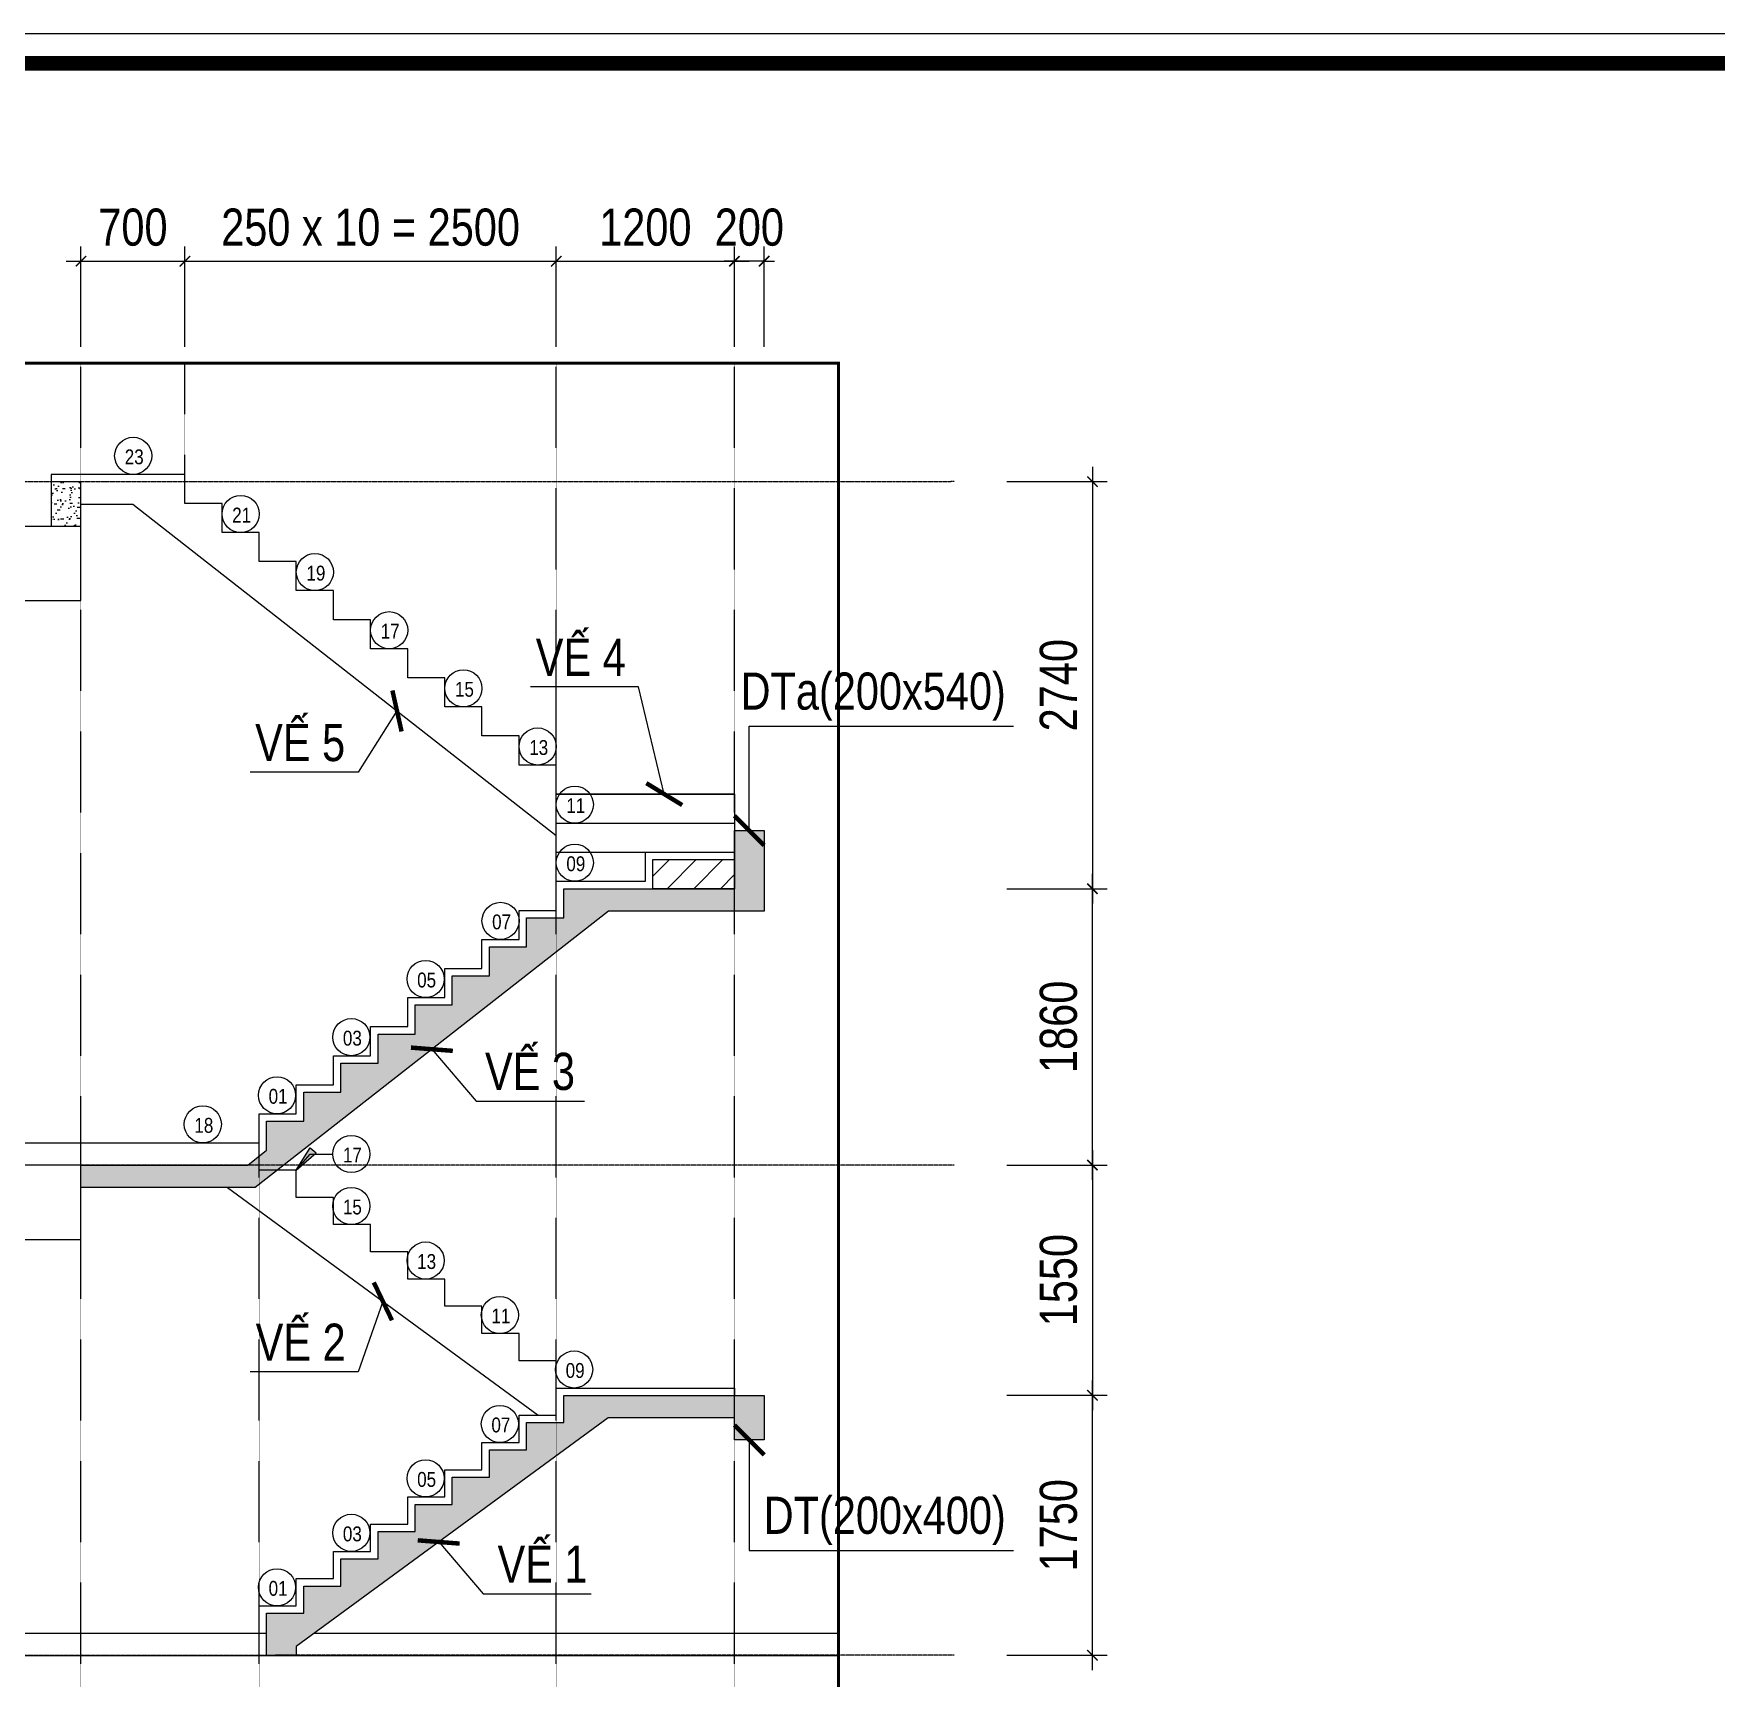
# Model space of a CAD drawing. Header units: millimetres. Extents: x 379264 to 1158416, y -283062 to 356890.
# Drawn here: x 1127398 to 1133062, y -7738 to -2202 of the extents above; entities that cross this region are included whole.
import ezdxf
from ezdxf.enums import TextEntityAlignment as Align

# ---------------------------------------------------------------- set-up
doc = ezdxf.new("R2010")
doc.units = ezdxf.units.MM
for name, pattern in [('CENTER', [2, 1.25, -0.25, 0.25, -0.25]), ('CHI TIET THANG SAN VUON$0$HIDDEN', [0.375, 0.25, -0.125]), ('DASHED2', [0.375, 0.25, -0.125])]:
    doc.linetypes.add(name, pattern=pattern)
for name, color, linetype in [('01PM. TEXT A', 3, 'Continuous'), ('04PM. THIN', 7, 'Continuous'), ('05PM. FRAME', 4, 'Continuous'), ('11PM. DIM', 2, 'Continuous'), ('12PM. GRID', 8, 'CENTER'), ('13PM. HATCH', 8, 'Continuous'), ('CHI TIET THANG SAN VUON$0$Hatch vat lieu', 252, 'Continuous'), ('CHI TIET THANG SAN VUON$0$Number Step', 94, 'Continuous')]:
    doc.layers.add(name, color=color, linetype=linetype)
doc.styles.add('[PMDC2013]STYLE', font='arial.ttf', dxfattribs={"width": 0.8})
doc.styles.add('CHI TIET THANG SAN VUON$0$VNI-HelveC', font='VHELVCN_0.TTF')
doc.styles.add('CHI TIET THANG SAN VUON$0$VNI-HelveCB', font='VHELVCB_0.TTF')
doc.dimstyles.new('BLOCK A - CHI TIET THANG 1$0$Dim 50 (A1-A2)', dxfattribs={"dimscale": 50, "dimtxt": 2.5, "dimasz": 0.7, "dimexe": 1, "dimexo": 1, "dimgap": 1, "dimtad": 1, "dimdec": 0, "dimzin": 12, "dimdsep": 46, "dimtxsty": '[PMDC2013]STYLE', "dimblk": 'ARCHTICK', "dimcen": 0, "dimdle": 1, "dimclrd": 2, "dimclre": 2, "dimclrt": 4, "dimadec": 0, "dimazin": 0, "dimtfac": 1, "dimtdec": 0, "dimtix": 1, "dimtmove": 2, "dimatfit": 3, "dimldrblk": 'ARCHTICK', "dimfxl": 1, "dimtolj": 1, "dimtzin": 0, "dimarcsym": 0})
doc.dimstyles.new('CHI TIET THANG SAN VUON$0$Dim 50 (A1-A2)', dxfattribs={"dimscale": 50, "dimtxt": 2, "dimasz": 0.7, "dimexe": 0, "dimexo": 1, "dimgap": 1, "dimtad": 1, "dimdec": 0, "dimzin": 12, "dimdsep": 46, "dimtxsty": 'CHI TIET THANG SAN VUON$0$VNI-HelveC', "dimblk": 'CHI TIET THANG SAN VUON$0$_Dot', "dimcen": 1, "dimclrd": 256, "dimclre": 256, "dimclrt": 3, "dimadec": 0, "dimazin": 0, "dimtfac": 1, "dimtdec": 0, "dimtix": 1, "dimtmove": 2, "dimatfit": 3, "dimldrblk": 'CHI TIET THANG SAN VUON$0$HTT Arrow 30', "dimfxl": 1, "dimtfill": 1, "dimtolj": 1, "dimtzin": 0, "dimarcsym": 0})
pattern_1 = [(82.5, (1100523.135, -6886.445), (-26.8036, 25.106512), [0, -28.956, 0, -32.385, 0, -30.95625]), (52.5, (1100523.135, -6886.445), (-14.17582, 61.85496), [0, -15.621, 0, -26.0985, 0, -10.00125]), (12.5, (1100506.567, -6903.014), (41.872487, 42.024923), [0, -9.525, 0, -34.29, 0, -44.7675]), (2.5, (1100506.567, -6903.014), (28.67108, 52.31631), [0, -4.7625, 0, -22.479, 0, -25.7175])]

# ---------------------------------------------------------------- blocks, each defined once
blk = doc.blocks.new('CHI TIET THANG SAN VUON$0$_Dot')
at = {"color": 0, "linetype": 'ByBlock', "lineweight": -2}
blk.add_line((-0.5, 0), (-1, 0), dxfattribs=at)
at = {"color": 0, "linetype": 'ByBlock', "const_width": 0.5}
blk.add_lwpolyline([(-0.25, 0, 1), (0.25, 0, 1)], format="xyb", close=True, dxfattribs=at)
blk = doc.blocks.new('CHI TIET THANG SAN VUON$0$HTT Arrow 30')
blk.add_hatch(color=256).paths.add_polyline_path([(-2.5, 0.375), (-2.5, -0.375), (0, 0)])
at = {"color": 0, "linetype": 'ByBlock', "lineweight": -2}
for p, q in [((0, 0), (-2.5, 0.375)), ((-2.5, -0.375), (-2.5, 0.375)), ((0, 0), (-2.5, -0.375))]:
    blk.add_line(p, q, dxfattribs=at)
blk = doc.blocks.new('CHI TIET THANG SAN VUON$0$Number Step')
at = {"color": 0, "linetype": 'ByBlock'}
blk.add_circle((0, 0), 2.5, dxfattribs=at)
at = {"color": 0, "linetype": 'ByBlock', "lineweight": -2, "style": 'CHI TIET THANG SAN VUON$0$VNI-HelveCB'}
blk.add_attdef('TEXT', text='', height=2, dxfattribs=at).set_placement((0, 0), align=Align.MIDDLE)
blk = doc.blocks.new('_ArchTick')
at = {"color": 0, "linetype": 'ByBlock', "const_width": 0.15}
blk.add_lwpolyline([(-0.5, -0.5), (0.5, 0.5)], dxfattribs=at)
blk = doc.blocks.new('*D1489')
at = {"layer": '11PM. DIM', "color": 2, "lineweight": -2, "transparency": 16777216}
for p, q in [((1127556.8, -3256.4), (1127556.8, -2918.2)), ((1127906.8, -3256.4), (1127906.8, -2918.2)), ((1127506.8, -2968.2), (1127956.8, -2968.2))]:
    blk.add_line(p, q, dxfattribs=at)
at = {"layer": 'Defpoints', "color": 0, "transparency": 16777216}
for p in [(1127906.8, -2968.2), (1127556.8, -3306.4), (1127906.8, -3306.4)]:
    blk.add_point(p, dxfattribs=at)
at = {"layer": '11PM. DIM', "color": 2, "lineweight": -2, "transparency": 16777216, "xscale": 35, "yscale": 35, "zscale": 35, "rotation": 180}
blk.add_blockref('_ArchTick', (1127556.8, -2968.2), dxfattribs=at)
at = {"layer": '11PM. DIM', "color": 2, "lineweight": -2, "transparency": 16777216, "xscale": 35, "yscale": 35, "zscale": 35}
blk.add_blockref('_ArchTick', (1127906.8, -2968.2), dxfattribs=at)
at = {"layer": '11PM. DIM', "color": 4, "transparency": 16777216, "insert": (1127731.8, -2854.3), "char_height": 125, "attachment_point": 5, "style": '[PMDC2013]STYLE'}
blk.add_mtext('\\A1;700', dxfattribs=at)
blk = doc.blocks.new('*D1490')
at = {"layer": '11PM. DIM', "color": 2, "lineweight": -2, "transparency": 16777216}
for p, q in [((1127906.8, -3256.3), (1127906.8, -2918.2)), ((1129156.8, -3256.3), (1129156.8, -2918.2)), ((1127856.8, -2968.2), (1129206.8, -2968.2))]:
    blk.add_line(p, q, dxfattribs=at)
at = {"layer": 'Defpoints', "color": 0, "transparency": 16777216}
for p in [(1129156.8, -2968.2), (1127906.8, -3306.3), (1129156.8, -3306.3)]:
    blk.add_point(p, dxfattribs=at)
at = {"layer": '11PM. DIM', "color": 2, "lineweight": -2, "transparency": 16777216, "xscale": 35, "yscale": 35, "zscale": 35, "rotation": 180}
blk.add_blockref('_ArchTick', (1127906.8, -2968.2), dxfattribs=at)
at = {"layer": '11PM. DIM', "color": 2, "lineweight": -2, "transparency": 16777216, "xscale": 35, "yscale": 35, "zscale": 35}
blk.add_blockref('_ArchTick', (1129156.8, -2968.2), dxfattribs=at)
at = {"layer": '11PM. DIM', "color": 4, "transparency": 16777216, "insert": (1128531.8, -2854.3), "char_height": 125, "attachment_point": 5, "style": '[PMDC2013]STYLE'}
blk.add_mtext('\\A1;250 x 10 = 2500', dxfattribs=at)
blk = doc.blocks.new('*D1491')
at = {"layer": '11PM. DIM', "color": 2, "lineweight": -2, "transparency": 16777216}
for p, q in [((1129156.8, -3256.3), (1129156.8, -2918.2)), ((1129756.8, -3256.3), (1129756.8, -2918.2)), ((1129106.8, -2968.2), (1129806.8, -2968.2))]:
    blk.add_line(p, q, dxfattribs=at)
at = {"layer": 'Defpoints', "color": 0, "transparency": 16777216}
for p in [(1129756.8, -2968.2), (1129156.8, -3306.3), (1129756.8, -3306.3)]:
    blk.add_point(p, dxfattribs=at)
at = {"layer": '11PM. DIM', "color": 2, "lineweight": -2, "transparency": 16777216, "xscale": 35, "yscale": 35, "zscale": 35, "rotation": 180}
blk.add_blockref('_ArchTick', (1129156.8, -2968.2), dxfattribs=at)
at = {"layer": '11PM. DIM', "color": 2, "lineweight": -2, "transparency": 16777216, "xscale": 35, "yscale": 35, "zscale": 35}
blk.add_blockref('_ArchTick', (1129756.8, -2968.2), dxfattribs=at)
at = {"layer": '11PM. DIM', "color": 4, "transparency": 16777216, "insert": (1129456.8, -2854.3), "char_height": 125, "attachment_point": 5, "style": '[PMDC2013]STYLE'}
blk.add_mtext('\\A1;1200', dxfattribs=at)
blk = doc.blocks.new('*D1492')
at = {"layer": '11PM. DIM', "color": 2, "lineweight": -2, "transparency": 16777216}
for p, q in [((1129756.8, -3256.3), (1129756.8, -2918.2)), ((1129856.8, -3256.3), (1129856.8, -2918.2)), ((1129756.8, -2968.2), (1129721.8, -2968.2)), ((1129856.8, -2968.2), (1129756.8, -2968.2)), ((1129856.8, -2968.2), (1129891.8, -2968.2))]:
    blk.add_line(p, q, dxfattribs=at)
at = {"layer": 'Defpoints', "color": 0, "transparency": 16777216}
for p in [(1129756.8, -2968.2), (1129756.8, -3306.3), (1129856.8, -3306.3)]:
    blk.add_point(p, dxfattribs=at)
at = {"layer": '11PM. DIM', "color": 2, "lineweight": -2, "transparency": 16777216, "xscale": 35, "yscale": 35, "zscale": 35}
blk.add_blockref('_ArchTick', (1129756.8, -2968.2), dxfattribs=at)
at = {"layer": '11PM. DIM', "color": 2, "lineweight": -2, "transparency": 16777216, "xscale": 35, "yscale": 35, "zscale": 35, "rotation": 180}
blk.add_blockref('_ArchTick', (1129856.8, -2968.2), dxfattribs=at)
at = {"layer": '11PM. DIM', "color": 4, "transparency": 16777216, "insert": (1129806.8, -2854.3), "char_height": 125, "attachment_point": 5, "style": '[PMDC2013]STYLE'}
blk.add_mtext('\\A1;200', dxfattribs=at)
blk = doc.blocks.new('*D1493')
at = {"layer": '11PM. DIM', "color": 2, "lineweight": -2, "transparency": 16777216}
for p, q in [((1130961.9, -6060.2), (1130961.9, -5030.3)), ((1130673.7, -5080.3), (1131011.9, -5080.3)), ((1130673.7, -6010.2), (1131011.9, -6010.2))]:
    blk.add_line(p, q, dxfattribs=at)
at = {"layer": 'Defpoints', "color": 0, "transparency": 16777216}
for p in [(1130623.7, -5080.3), (1130961.9, -5080.3), (1130623.7, -6010.2)]:
    blk.add_point(p, dxfattribs=at)
at = {"layer": '11PM. DIM', "color": 2, "lineweight": -2, "transparency": 16777216, "xscale": 35, "yscale": 35, "zscale": 35}
for p, rotation in [((1130961.9, -5080.3), 90), ((1130961.9, -6010.2), 270)]:
    blk.add_blockref('_ArchTick', p, dxfattribs=dict(at, rotation=rotation))
at = {"layer": '11PM. DIM', "color": 4, "transparency": 16777216, "insert": (1130848, -5545.2), "char_height": 125, "attachment_point": 5, "rotation": 90, "style": '[PMDC2013]STYLE'}
blk.add_mtext('\\A1;1860', dxfattribs=at)
blk = doc.blocks.new('*D1494')
at = {"layer": '11PM. DIM', "color": 2, "lineweight": -2, "transparency": 16777216}
for p, q in [((1130961.9, -3660.2), (1130961.9, -5130.3)), ((1130673.5, -3710.2), (1131011.9, -3710.2)), ((1130673.7, -5080.3), (1131011.9, -5080.3))]:
    blk.add_line(p, q, dxfattribs=at)
at = {"layer": 'Defpoints', "color": 0, "transparency": 16777216}
for p in [(1130623.5, -3710.2), (1130623.7, -5080.3), (1130961.9, -5080.3)]:
    blk.add_point(p, dxfattribs=at)
at = {"layer": '11PM. DIM', "color": 2, "lineweight": -2, "transparency": 16777216, "xscale": 35, "yscale": 35, "zscale": 35}
for p, rotation in [((1130961.9, -3710.2), 90), ((1130961.9, -5080.3), 270)]:
    blk.add_blockref('_ArchTick', p, dxfattribs=dict(at, rotation=rotation))
at = {"layer": '11PM. DIM', "color": 4, "transparency": 16777216, "insert": (1130848, -4395.2), "char_height": 125, "attachment_point": 5, "rotation": 90, "style": '[PMDC2013]STYLE'}
blk.add_mtext('\\A1;2740', dxfattribs=at)
blk = doc.blocks.new('*D1495')
at = {"layer": '11PM. DIM', "color": 2, "lineweight": -2, "transparency": 16777216}
for p, q in [((1130961.9, -5960.2), (1130961.9, -6835.2)), ((1130673.7, -6010.2), (1131011.9, -6010.2)), ((1130673.7, -6785.2), (1131011.9, -6785.2))]:
    blk.add_line(p, q, dxfattribs=at)
at = {"layer": 'Defpoints', "color": 0, "transparency": 16777216}
for p in [(1130623.7, -6010.2), (1130623.7, -6785.2), (1130961.9, -6785.2)]:
    blk.add_point(p, dxfattribs=at)
at = {"layer": '11PM. DIM', "color": 2, "lineweight": -2, "transparency": 16777216, "xscale": 35, "yscale": 35, "zscale": 35}
for p, rotation in [((1130961.9, -6010.2), 90), ((1130961.9, -6785.2), 270)]:
    blk.add_blockref('_ArchTick', p, dxfattribs=dict(at, rotation=rotation))
at = {"layer": '11PM. DIM', "color": 4, "transparency": 16777216, "insert": (1130848, -6397.7), "char_height": 125, "attachment_point": 5, "rotation": 90, "style": '[PMDC2013]STYLE'}
blk.add_mtext('\\A1;1550', dxfattribs=at)
blk = doc.blocks.new('*D1496')
at = {"layer": '11PM. DIM', "color": 2, "lineweight": -2, "transparency": 16777216}
for p, q in [((1130961.9, -7710.2), (1130961.9, -6735.2)), ((1130673.7, -6785.2), (1131011.9, -6785.2)), ((1130673.7, -7660.2), (1131011.9, -7660.2))]:
    blk.add_line(p, q, dxfattribs=at)
at = {"layer": 'Defpoints', "color": 0, "transparency": 16777216}
for p in [(1130623.7, -6785.2), (1130961.9, -6785.2), (1130623.7, -7660.2)]:
    blk.add_point(p, dxfattribs=at)
at = {"layer": '11PM. DIM', "color": 2, "lineweight": -2, "transparency": 16777216, "xscale": 35, "yscale": 35, "zscale": 35}
for p, rotation in [((1130961.9, -6785.2), 90), ((1130961.9, -7660.2), 270)]:
    blk.add_blockref('_ArchTick', p, dxfattribs=dict(at, rotation=rotation))
at = {"layer": '11PM. DIM', "color": 4, "transparency": 16777216, "insert": (1130848, -7222.7), "char_height": 125, "attachment_point": 5, "rotation": 90, "style": '[PMDC2013]STYLE'}
blk.add_mtext('\\A1;1750', dxfattribs=at)
blk = doc.blocks.new('CHG_XX_Khung ten')
blk.add_lwpolyline([(15, 579), (826, 579), (826, 15), (15, 15)], close=True)
at = {"color": 4, "linetype": 'Continuous', "const_width": 1}
blk.add_lwpolyline([(17, 577), (824, 577), (824, 17), (17, 17)], close=True, dxfattribs=at)

msp = doc.modelspace()

# ---------------------------------------------------------------- hatches: boundary and pattern name
at = {"layer": '13PM. HATCH'}
h = msp.add_hatch(dxfattribs=at)
h.set_pattern_fill('AR-SAND', color=256, scale=0.75, angle=45, style=0)
h.set_pattern_definition(pattern_1)
h.paths.add_polyline_path([(1127456.81, -3710.7), (1127556.81, -3710.7), (1127556.81, -3860.7), (1127456.81, -3860.7)])
h = msp.add_hatch(dxfattribs=at)
h.set_pattern_fill('AR-SAND', color=256, scale=0.75, angle=45, style=0)
h.set_pattern_definition(pattern_1)
h.paths.add_polyline_path([(1129856.81, -5155.26), (1129756.81, -5155.26), (1129332.67, -5155.26), (1128143.78, -6085.7), (1127556.81, -6085.7), (1127556.81, -6010.7), (1128031.81, -6010.7), (1128118.2, -6010.48), (1128181.81, -5960.7), (1128181.81, -5862.87), (1128306.81, -5862.87), (1128306.81, -5765.05), (1128431.81, -5765.05), (1128431.81, -5667.22), (1128556.81, -5667.22), (1128556.81, -5569.39), (1128681.81, -5569.39), (1128681.81, -5471.57), (1128806.81, -5471.57), (1128806.81, -5373.74), (1128931.81, -5373.74), (1128931.81, -5275.92), (1129056.81, -5275.92), (1129056.81, -5178.09), (1129181.81, -5178.09), (1129181.81, -5080.26), (1129756.81, -5080.26), (1129756.81, -4884.61), (1129856.81, -4884.61)])
h = msp.add_hatch(dxfattribs=at)
h.set_pattern_fill('ANSI31', color=256, scale=20, style=0)
h.set_pattern_definition([(45, (224543.336, 207885.46), (-44.9012806, 44.9012806), [])])
h.paths.add_polyline_path([(1129481.81, -4982.44), (1129756.81, -4982.44), (1129756.81, -5080.26), (1129481.81, -5080.26)])
h = msp.add_hatch(dxfattribs=at)
h.set_pattern_fill('AR-SAND', color=256, scale=0.75, angle=45, style=0)
h.set_pattern_definition([(82.5, (1227061.5, 95870.01), (-26.803601, 25.1065117), [0, -28.956, 0, -32.385, 0, -30.95625]), (52.5, (1227061.5, 95870.01), (-14.17582, 61.854964), [0, -15.621, 0, -26.0985, 0, -10.00125]), (12.5, (1227044.93, 95853.44), (41.872487, 42.0249234), [0, -9.525, 0, -34.29, 0, -44.7675]), (2.5, (1227044.93, 95853.44), (28.671083, 52.316309), [0, -4.7625, 0, -22.479, 0, -25.7175])])
h.paths.add_polyline_path([(1129856.81, -6935.7), (1129756.81, -6935.7), (1129756.81, -6860.7), (1129331.36, -6860.7), (1128281.81, -7630.37), (1128281.81, -7660.7), (1128181.81, -7660.7), (1128181.81, -7519.03), (1128306.81, -7519.03), (1128306.81, -7427.37), (1128431.81, -7427.37), (1128431.81, -7335.7), (1128556.81, -7335.7), (1128556.81, -7244.03), (1128681.81, -7244.03), (1128681.81, -7152.37), (1128806.81, -7152.37), (1128806.81, -7060.7), (1128931.81, -7060.7), (1128931.81, -6969.03), (1129056.81, -6969.03), (1129056.81, -6877.37), (1129181.81, -6877.37), (1129181.81, -6785.7), (1129856.81, -6785.7)])

# ---------------------------------------------------------------- linework, layer by layer
at = {"linetype": 'CHI TIET THANG SAN VUON$0$HIDDEN', "ltscale": 10, "const_width": 10}
msp.add_lwpolyline([(1130106.61, -8035.7), (1126781.81, -8035.7), (1126781.81, -3311.41), (1130106.61, -3311.41)], close=True, dxfattribs=at)
at = {"layer": '05PM. FRAME', "ltscale": 0.25}
msp.add_line((1126781.81, -7660.7), (1130106.61, -7660.7), dxfattribs=at)
for points in [[(1127556.81, -3860.7), (1127556.81, -3710.7), (1127456.81, -3710.7), (1127456.81, -3860.7)], [(1126781.81, -3960.7), (1127356.81, -3960.7), (1127356.81, -4110.7), (1127556.81, -4110.7), (1127556.81, -3860.7), (1126781.81, -3860.7)], [(1129856.81, -5155.26), (1129756.81, -5155.26), (1129756.81, -5155.26), (1129332.67, -5155.26), (1128143.78, -6085.7), (1127556.81, -6085.7), (1127556.81, -6010.7), (1128031.81, -6010.7), (1128118.2, -6010.48), (1128181.81, -5960.7), (1128181.81, -5862.87), (1128306.81, -5862.87), (1128306.81, -5765.05), (1128431.81, -5765.05), (1128431.81, -5667.22), (1128556.81, -5667.22), (1128556.81, -5569.39), (1128681.81, -5569.39), (1128681.81, -5471.57), (1128806.81, -5471.57), (1128806.81, -5373.74), (1128931.81, -5373.74), (1128931.81, -5275.92), (1129056.81, -5275.92), (1129056.81, -5178.09), (1129181.81, -5178.09), (1129181.81, -5080.26), (1129756.81, -5080.26), (1129756.81, -4884.61), (1129856.81, -4884.61), (1129856.81, -5155.26)], [(1126781.81, -6135.7), (1127356.81, -6135.7), (1127356.81, -6260.7), (1127556.81, -6260.7), (1127556.81, -6010.7), (1126781.81, -6010.7)], [(1129856.81, -6935.7), (1129756.81, -6935.7), (1129756.81, -6860.7), (1129331.36, -6860.7), (1128281.81, -7630.37), (1128281.81, -7660.7), (1128181.81, -7660.7), (1128181.81, -7519.03), (1128306.81, -7519.03), (1128306.81, -7427.37), (1128431.81, -7427.37), (1128431.81, -7335.7), (1128556.81, -7335.7), (1128556.81, -7244.03), (1128681.81, -7244.03), (1128681.81, -7152.37), (1128806.81, -7152.37), (1128806.81, -7060.7), (1128931.81, -7060.7), (1128931.81, -6969.03), (1129056.81, -6969.03), (1129056.81, -6877.37), (1129181.81, -6877.37), (1129181.81, -6785.7), (1129856.81, -6785.7), (1129856.81, -6935.7), (1129756.81, -6935.7), (1129756.81, -6860.7)]]:
    msp.add_lwpolyline(points, dxfattribs=at)
msp.add_lwpolyline([(1129481.81, -4982.44), (1129756.81, -4982.44), (1129756.81, -5080.26), (1129481.81, -5080.26)], close=True, dxfattribs=at)
at = {"layer": '12PM. GRID', "ltscale": 3}
for p, q in [((1130496.72, -3710.2), (1126225.5, -3710.7)), ((1130496.72, -6010.2), (1126225.5, -6010.7)), ((1130496.72, -7660.2), (1126225.5, -7660.7))]:
    msp.add_line(p, q, dxfattribs=at)
at = {"layer": '12PM. GRID', "linetype": 'DASHED2', "ltscale": 3}
for points in [[(1127556.81, -8032.39), (1127556.81, -3311.41)], [(1127906.81, -3685.7), (1127906.81, -3311.41)], [(1129156.81, -8032.39), (1129156.81, -3311.41)], [(1129756.81, -8032.39), (1129756.81, -3311.41)], [(1128156.81, -8032.39), (1128156.81, -5837.87)]]:
    msp.add_lwpolyline(points, dxfattribs=at)
at = {"layer": '13PM. HATCH'}
for points in [[(1129756.81, -4761.79), (1129156.81, -4761.79), (1129156.81, -4663.96), (1129031.81, -4663.96), (1129031.81, -4566.13), (1128906.81, -4566.13), (1128906.81, -4468.31), (1128781.81, -4468.31), (1128781.81, -4370.48), (1128656.81, -4370.48), (1128656.81, -4272.66), (1128531.81, -4272.66), (1128531.81, -4174.83), (1128406.81, -4174.83), (1128406.81, -4077), (1128281.81, -4077), (1128281.81, -3979.18), (1128156.81, -3979.18), (1128156.81, -3881.35), (1128031.81, -3881.35), (1128031.81, -3783.52), (1127906.81, -3783.52), (1127906.81, -3685.7), (1127456.81, -3685.7), (1127456.81, -3710.7)], [(1127556.81, -3785.7), (1127730.95, -3785.7), (1129156.81, -4901.59)], [(1129156.81, -5055.26), (1129156.81, -4761.79), (1129756.81, -4761.79), (1129756.81, -5055.26)], [(1129156.81, -4859.61), (1129756.81, -4859.61)], [(1126783.45, -5935.7), (1128156.81, -5935.94), (1128156.81, -5837.87), (1128281.81, -5837.87), (1128281.81, -5740.05), (1128406.81, -5740.05), (1128406.81, -5642.22), (1128531.81, -5642.22), (1128531.81, -5544.39), (1128656.81, -5544.39), (1128656.81, -5446.57), (1128781.81, -5446.57), (1128781.81, -5348.74), (1128906.81, -5348.74), (1128906.81, -5250.92), (1129031.81, -5250.92), (1129031.81, -5153.09), (1129156.81, -5153.09), (1129156.81, -5055.26), (1129456.81, -5055.26), (1129456.81, -4957.44), (1129756.81, -4957.44), (1129756.81, -5055.26)], [(1129156.81, -4957.44), (1129756.81, -4957.44)], [(1129156.81, -6760.7), (1129156.81, -6669.03), (1129031.81, -6669.03), (1129031.81, -6577.37), (1128906.81, -6577.37), (1128906.81, -6485.7), (1128781.81, -6485.7), (1128781.81, -6394.03), (1128656.81, -6394.03), (1128656.81, -6302.37), (1128531.81, -6302.37), (1128531.81, -6210.7), (1128406.81, -6210.7), (1128406.81, -6119.03), (1128281.81, -6119.03), (1128281.81, -6027.37), (1128156.81, -6027.37), (1128156.81, -5935.7)], [(1128050.44, -6085.7), (1129095.89, -6852.37)], [(1128156.81, -7585.7), (1128156.81, -7494.03), (1128281.81, -7494.03), (1128281.81, -7402.37), (1128406.81, -7402.37), (1128406.81, -7310.7), (1128531.81, -7310.7), (1128531.81, -7219.03), (1128656.81, -7219.03), (1128656.81, -7127.37), (1128781.81, -7127.37), (1128781.81, -7035.7), (1128906.81, -7035.7), (1128906.81, -6944.03), (1129031.81, -6944.03), (1129031.81, -6852.37), (1129156.81, -6852.37), (1129156.81, -6760.7), (1129756.81, -6760.7), (1129756.81, -6785.7)], [(1126781.81, -7585.7), (1128181.81, -7585.7)], [(1128342.72, -7585.7), (1130106.61, -7585.7)]]:
    msp.add_lwpolyline(points, dxfattribs=at)
at = {"layer": 'CHI TIET THANG SAN VUON$0$Hatch vat lieu'}
msp.add_lwpolyline([(1129156.81, -4761.79), (1129156.81, -4213.96)], dxfattribs=at)

# ---------------------------------------------------------------- block references
at = {"layer": 'CHI TIET THANG SAN VUON$0$Number Step'}
ref = msp.add_blockref('CHI TIET THANG SAN VUON$0$Number Step', (1127732.63, -3623.2), dxfattribs=dict(at, xscale=25, yscale=25, zscale=25, rotation=90.00000000000001))
ref.add_attrib('TEXT', '23', dxfattribs={"layer": '0', "color": 0, "linetype": 'ByBlock', "lineweight": -2, "height": 50, "style": 'CHI TIET THANG SAN VUON$0$VNI-HelveCB'}).set_placement((1127736.1, -3626.67), align=Align.MIDDLE)
ref = msp.add_blockref('CHI TIET THANG SAN VUON$0$Number Step', (1128094.31, -3818.85), dxfattribs=dict(at, xscale=25, yscale=25, zscale=25, rotation=90.00000000000001))
ref.add_attrib('TEXT', '21', dxfattribs={"layer": '0', "color": 0, "linetype": 'ByBlock', "lineweight": -2, "height": 50, "style": 'CHI TIET THANG SAN VUON$0$VNI-HelveCB'}).set_placement((1128097.77, -3822.32), align=Align.MIDDLE)
ref = msp.add_blockref('CHI TIET THANG SAN VUON$0$Number Step', (1128344.31, -4014.5), dxfattribs=dict(at, xscale=25, yscale=25, zscale=25, rotation=90.00000000000001))
ref.add_attrib('TEXT', '19', dxfattribs={"layer": '0', "color": 0, "linetype": 'ByBlock', "lineweight": -2, "height": 50, "style": 'CHI TIET THANG SAN VUON$0$VNI-HelveCB'}).set_placement((1128347.77, -4017.97), align=Align.MIDDLE)
ref = msp.add_blockref('CHI TIET THANG SAN VUON$0$Number Step', (1128594.31, -4210.16), dxfattribs=dict(at, xscale=25, yscale=25, zscale=25, rotation=90.00000000000001))
ref.add_attrib('TEXT', '17', dxfattribs={"layer": '0', "color": 0, "linetype": 'ByBlock', "lineweight": -2, "height": 50, "style": 'CHI TIET THANG SAN VUON$0$VNI-HelveCB'}).set_placement((1128597.77, -4213.62), align=Align.MIDDLE)
ref = msp.add_blockref('CHI TIET THANG SAN VUON$0$Number Step', (1128844.31, -4405.81), dxfattribs=dict(at, xscale=25, yscale=25, zscale=25, rotation=90.00000000000001))
ref.add_attrib('TEXT', '15', dxfattribs={"layer": '0', "color": 0, "linetype": 'ByBlock', "lineweight": -2, "height": 50, "style": 'CHI TIET THANG SAN VUON$0$VNI-HelveCB'}).set_placement((1128847.77, -4409.27), align=Align.MIDDLE)
ref = msp.add_blockref('CHI TIET THANG SAN VUON$0$Number Step', (1129094.31, -4601.46), dxfattribs=dict(at, xscale=25, yscale=25, zscale=25, rotation=90.00000000000001))
ref.add_attrib('TEXT', '13', dxfattribs={"layer": '0', "color": 0, "linetype": 'ByBlock', "lineweight": -2, "height": 50, "style": 'CHI TIET THANG SAN VUON$0$VNI-HelveCB'}).set_placement((1129097.77, -4604.93), align=Align.MIDDLE)
ref = msp.add_blockref('CHI TIET THANG SAN VUON$0$Number Step', (1129219.31, -4797.11), dxfattribs=dict(at, xscale=25, yscale=25, zscale=25, rotation=90.00000000000001))
ref.add_attrib('TEXT', '11', dxfattribs={"layer": '0', "color": 0, "linetype": 'ByBlock', "lineweight": -2, "height": 50, "style": 'CHI TIET THANG SAN VUON$0$VNI-HelveCB'}).set_placement((1129222.77, -4800.58), align=Align.MIDDLE)
ref = msp.add_blockref('CHI TIET THANG SAN VUON$0$Number Step', (1129219.31, -4992.76), dxfattribs=dict(at, xscale=25, yscale=25, zscale=25, rotation=90.00000000000001))
ref.add_attrib('TEXT', '09', dxfattribs={"layer": '0', "color": 0, "linetype": 'ByBlock', "lineweight": -2, "height": 50, "style": 'CHI TIET THANG SAN VUON$0$VNI-HelveCB'}).set_placement((1129222.77, -4996.23), align=Align.MIDDLE)
ref = msp.add_blockref('CHI TIET THANG SAN VUON$0$Number Step', (1128969.31, -5188.42), dxfattribs=dict(at, xscale=25, yscale=25, zscale=25, rotation=90.00000000000001))
ref.add_attrib('TEXT', '07', dxfattribs={"layer": '0', "color": 0, "linetype": 'ByBlock', "lineweight": -2, "height": 50, "style": 'CHI TIET THANG SAN VUON$0$VNI-HelveCB'}).set_placement((1128972.77, -5191.88), align=Align.MIDDLE)
ref = msp.add_blockref('CHI TIET THANG SAN VUON$0$Number Step', (1128716.99, -5384.07), dxfattribs=dict(at, xscale=25, yscale=25, zscale=25, rotation=90.00000000000001))
ref.add_attrib('TEXT', '05', dxfattribs={"layer": '0', "color": 0, "linetype": 'ByBlock', "lineweight": -2, "height": 50, "style": 'CHI TIET THANG SAN VUON$0$VNI-HelveCB'}).set_placement((1128720.46, -5387.53), align=Align.MIDDLE)
ref = msp.add_blockref('CHI TIET THANG SAN VUON$0$Number Step', (1128466.99, -5579.72), dxfattribs=dict(at, xscale=25, yscale=25, zscale=25, rotation=90.00000000000001))
ref.add_attrib('TEXT', '03', dxfattribs={"layer": '0', "color": 0, "linetype": 'ByBlock', "lineweight": -2, "height": 50, "style": 'CHI TIET THANG SAN VUON$0$VNI-HelveCB'}).set_placement((1128470.46, -5583.19), align=Align.MIDDLE)
ref = msp.add_blockref('CHI TIET THANG SAN VUON$0$Number Step', (1128216.99, -5775.42), dxfattribs=dict(at, xscale=25, yscale=25, zscale=25, rotation=90.00000000000001))
ref.add_attrib('TEXT', '01', dxfattribs={"layer": '0', "color": 0, "linetype": 'ByBlock', "lineweight": -2, "height": 50, "style": 'CHI TIET THANG SAN VUON$0$VNI-HelveCB'}).set_placement((1128220.46, -5778.88), align=Align.MIDDLE)
ref = msp.add_blockref('CHI TIET THANG SAN VUON$0$Number Step', (1127966.99, -5873.2), dxfattribs=dict(at, xscale=25, yscale=25, zscale=25, rotation=90.00000000000001))
ref.add_attrib('TEXT', '18', dxfattribs={"layer": '0', "color": 0, "linetype": 'ByBlock', "lineweight": -2, "height": 50, "style": 'CHI TIET THANG SAN VUON$0$VNI-HelveCB'}).set_placement((1127970.46, -5876.67), align=Align.MIDDLE)
ref = msp.add_blockref('CHI TIET THANG SAN VUON$0$Number Step', (1128466.99, -5973.24), dxfattribs=dict(at, xscale=25, yscale=25, zscale=25, rotation=90.00000000000001))
ref.add_attrib('TEXT', '17', dxfattribs={"layer": '0', "color": 0, "linetype": 'ByBlock', "lineweight": -2, "height": 50, "style": 'CHI TIET THANG SAN VUON$0$VNI-HelveCB'}).set_placement((1128470.46, -5976.71), align=Align.MIDDLE)
ref = msp.add_blockref('CHI TIET THANG SAN VUON$0$Number Step', (1128466.99, -6148.24), dxfattribs=dict(at, xscale=25, yscale=25, zscale=25, rotation=90.00000000000001))
ref.add_attrib('TEXT', '15', dxfattribs={"layer": '0', "color": 0, "linetype": 'ByBlock', "lineweight": -2, "height": 50, "style": 'CHI TIET THANG SAN VUON$0$VNI-HelveCB'}).set_placement((1128470.46, -6151.71), align=Align.MIDDLE)
ref = msp.add_blockref('CHI TIET THANG SAN VUON$0$Number Step', (1128716.99, -6331.58), dxfattribs=dict(at, xscale=25, yscale=25, zscale=25, rotation=90.00000000000001))
ref.add_attrib('TEXT', '13', dxfattribs={"layer": '0', "color": 0, "linetype": 'ByBlock', "lineweight": -2, "height": 50, "style": 'CHI TIET THANG SAN VUON$0$VNI-HelveCB'}).set_placement((1128720.46, -6335.04), align=Align.MIDDLE)
ref = msp.add_blockref('CHI TIET THANG SAN VUON$0$Number Step', (1128966.99, -6514.91), dxfattribs=dict(at, xscale=25, yscale=25, zscale=25, rotation=90.00000000000001))
ref.add_attrib('TEXT', '11', dxfattribs={"layer": '0', "color": 0, "linetype": 'ByBlock', "lineweight": -2, "height": 50, "style": 'CHI TIET THANG SAN VUON$0$VNI-HelveCB'}).set_placement((1128970.46, -6518.38), align=Align.MIDDLE)
ref = msp.add_blockref('CHI TIET THANG SAN VUON$0$Number Step', (1129216.99, -6698.24), dxfattribs=dict(at, xscale=25, yscale=25, zscale=25, rotation=90.00000000000001))
ref.add_attrib('TEXT', '09', dxfattribs={"layer": '0', "color": 0, "linetype": 'ByBlock', "lineweight": -2, "height": 50, "style": 'CHI TIET THANG SAN VUON$0$VNI-HelveCB'}).set_placement((1129220.46, -6701.71), align=Align.MIDDLE)
ref = msp.add_blockref('CHI TIET THANG SAN VUON$0$Number Step', (1128966.99, -6881.58), dxfattribs=dict(at, xscale=25, yscale=25, zscale=25, rotation=90.00000000000001))
ref.add_attrib('TEXT', '07', dxfattribs={"layer": '0', "color": 0, "linetype": 'ByBlock', "lineweight": -2, "height": 50, "style": 'CHI TIET THANG SAN VUON$0$VNI-HelveCB'}).set_placement((1128970.46, -6885.04), align=Align.MIDDLE)
ref = msp.add_blockref('CHI TIET THANG SAN VUON$0$Number Step', (1128716.99, -7064.91), dxfattribs=dict(at, xscale=25, yscale=25, zscale=25, rotation=90.00000000000001))
ref.add_attrib('TEXT', '05', dxfattribs={"layer": '0', "color": 0, "linetype": 'ByBlock', "lineweight": -2, "height": 50, "style": 'CHI TIET THANG SAN VUON$0$VNI-HelveCB'}).set_placement((1128720.46, -7068.38), align=Align.MIDDLE)
ref = msp.add_blockref('CHI TIET THANG SAN VUON$0$Number Step', (1128466.99, -7248.24), dxfattribs=dict(at, xscale=25, yscale=25, zscale=25, rotation=90.00000000000001))
ref.add_attrib('TEXT', '03', dxfattribs={"layer": '0', "color": 0, "linetype": 'ByBlock', "lineweight": -2, "height": 50, "style": 'CHI TIET THANG SAN VUON$0$VNI-HelveCB'}).set_placement((1128470.46, -7251.71), align=Align.MIDDLE)
ref = msp.add_blockref('CHI TIET THANG SAN VUON$0$Number Step', (1128216.99, -7431.58), dxfattribs=dict(at, xscale=25, yscale=25, zscale=25, rotation=90.00000000000001))
ref.add_attrib('TEXT', '01', dxfattribs={"layer": '0', "color": 0, "linetype": 'ByBlock', "lineweight": -2, "height": 50, "style": 'CHI TIET THANG SAN VUON$0$VNI-HelveCB'}).set_placement((1128220.46, -7435.04), align=Align.MIDDLE)

# ---------------------------------------------------------------- texts
at = {"layer": '01PM. TEXT A', "style": '[PMDC2013]STYLE', "width": 0.8}
for s, p in [('DTa(200x540)', (1129777.35, -4477.51, -0.01)), ('DT(200x400)', (1129855.04, -7251.65, -0.01))]:
    msp.add_text(s, height=125, dxfattribs=at).set_placement(p)

# ---------------------------------------------------------------- dimensions: what is measured, and where the dimension line sits
at = {"layer": '11PM. DIM'}
dim = msp.add_linear_dim(base=(1129156.81, -2968.16), p1=(1127906.81, -3306.35), p2=(1129156.81, -3306.35), angle=180, text='250 x 10 = <>', dimstyle='BLOCK A - CHI TIET THANG 1$0$Dim 50 (A1-A2)', override={"dimlfac": 2}, dxfattribs=at)
dim.commit()
dim.dimension.update_dxf_attribs({"geometry": '*D1490', "text_midpoint": (1128531.81, -2854.34)})
for base, p1, p2, angle, picture, middle in [((1127906.81, -2968.17), (1127556.81, -3306.35), (1127906.81, -3306.35), 180, '*D1489', (1127731.81, -2854.34)), ((1129756.81, -2968.16), (1129156.81, -3306.35), (1129756.81, -3306.35), 180, '*D1491', (1129456.81, -2854.34)), ((1130961.86, -5080.26), (1130623.55, -3710.2), (1130623.67, -5080.26), 90, '*D1494', (1130848.04, -4395.23)), ((1130961.86, -5080.26), (1130623.67, -6010.2), (1130623.67, -5080.26), 270, '*D1493', (1130848.04, -5545.23)), ((1130961.86, -6785.2), (1130623.67, -6010.2), (1130623.67, -6785.2), 90, '*D1495', (1130848.04, -6397.7)), ((1130961.86, -6785.2), (1130623.67, -7660.2), (1130623.67, -6785.2), 270, '*D1496', (1130848.04, -7222.7))]:
    dim = msp.add_linear_dim(base=base, p1=p1, p2=p2, angle=angle, dimstyle='BLOCK A - CHI TIET THANG 1$0$Dim 50 (A1-A2)', override={"dimlfac": 2}, dxfattribs=at)
    dim.commit()
    dim.dimension.update_dxf_attribs({"geometry": picture, "text_midpoint": middle})
dim = msp.add_linear_dim(base=(1129756.81, -2968.16), p1=(1129856.81, -3306.35), p2=(1129756.81, -3306.35), dimstyle='BLOCK A - CHI TIET THANG 1$0$Dim 50 (A1-A2)', override={"dimlfac": 2}, dxfattribs=at)
dim.commit()
dim.dimension.update_dxf_attribs({"geometry": '*D1492', "text_midpoint": (1129806.81, -2854.34)})

# ---------------------------------------------------------------- leaders
for points in [[(1129806.81, -4884.61), (1129806.81, -4533.6), (1130696.48, -4533.6)], [(1129806.81, -6935.7), (1129806.81, -7307.75), (1130696.48, -7307.75)]]:
    msp.add_leader(points, dimstyle='BLOCK A - CHI TIET THANG 1$0$Dim 50 (A1-A2)', override={"dimasz": 2, "dimlfac": 2}, dxfattribs=at)
at = {"layer": 'CHI TIET THANG SAN VUON$0$Number Step'}
msp.add_leader([(1128281.81, -6027.37), (1128328.17, -5973.24), (1128404.49, -5973.24)], dimstyle='CHI TIET THANG SAN VUON$0$Dim 50 (A1-A2)', override={"dimgap": 1, "dimtad": 0}, dxfattribs=at)
msp.add_leader([(1128281.81, -6027.37), (1128328.17, -5973.24), (1128404.49, -5973.24)], dimstyle='CHI TIET THANG SAN VUON$0$Dim 50 (A1-A2)', override={"dimgap": 1, "dimtad": 0}, dxfattribs=at)

# ---------------------------------------------------------------- next in the draw order: block references
at = {"layer": '04PM. THIN', "xscale": 50, "yscale": 50, "zscale": 50}
msp.add_blockref('CHG_XX_Khung ten', (1114379.92, -31152.33), dxfattribs=at)

# ---------------------------------------------------------------- next in the draw order: texts
at = {"layer": '01PM. TEXT A', "style": '[PMDC2013]STYLE', "width": 0.8}
for s, p in [('VẾ 4', (1129087.87, -4363.75, -0.01)), ('VẾ 5', (1128143.23, -4650.68, -0.01)), ('VẾ 3', (1128917.09, -5757.54, -0.01)), ('VẾ 2', (1128145, -6669.06, -0.01)), ('VẾ 1', (1128959.28, -7415.94, -0.01))]:
    msp.add_text(s, height=125, dxfattribs=at).set_placement(p)

# ---------------------------------------------------------------- next in the draw order: leaders
at = {"layer": '11PM. DIM'}
for points in [[(1129520.45, -4761.79), (1129433.38, -4401.14), (1129069.62, -4401.14)], [(1128620.7, -4482.03), (1128489.9, -4688.08), (1128126.13, -4688.08)], [(1128738.22, -5620.48), (1128887.61, -5794.93), (1129251.38, -5794.93)], [(1128573.16, -6469.03), (1128489.9, -6706.46), (1128126.13, -6706.46)], [(1128761.11, -7278.89), (1128910.5, -7453.34), (1129274.26, -7453.34)]]:
    msp.add_leader(points, dimstyle='BLOCK A - CHI TIET THANG 1$0$Dim 50 (A1-A2)', override={"dimasz": 2, "dimlfac": 2}, dxfattribs=at)

doc.saveas('drawing.dxf')
